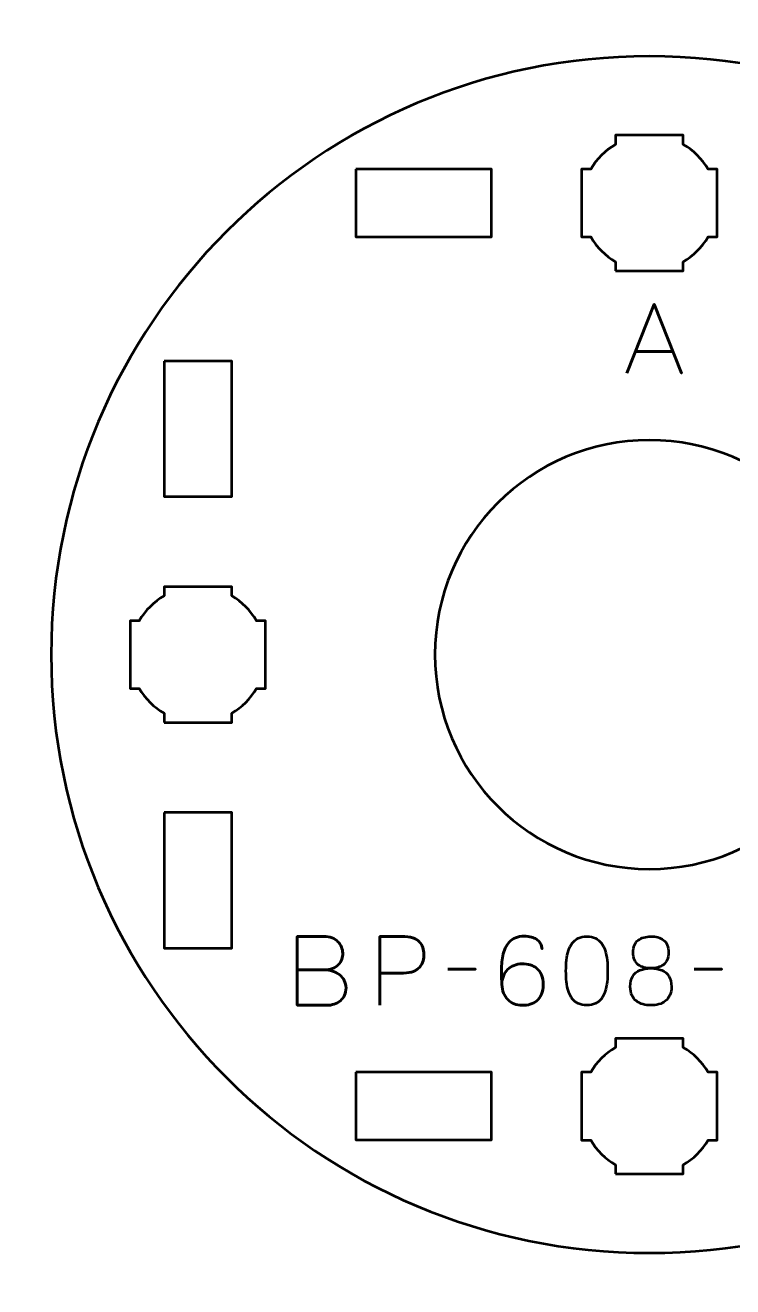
# Model space of a CAD drawing. Header units: centimetres. Extents: x -21 to 0, y -29.7 to 0.
# Drawn here: x -5.86 to -2.73, y -22.85 to -17.26 of the extents above; entities that cross this region are included whole.
import ezdxf

# ---------------------------------------------------------------- set-up
doc = ezdxf.new("R2010")
doc.units = ezdxf.units.CM
doc.header["$MEASUREMENT"] = 0
doc.layers.add('Layer 1', color=7, linetype='Continuous')

msp = doc.modelspace()

# ---------------------------------------------------------------- linework, layer by layer
at = {"layer": 'Layer 1', "color": 22, "lineweight": 53}
msp.add_open_spline([(-21.00003, -29.19995), (-21.00003, -29.19995), (-21.00003, -0.49992), (-21.00003, -0.49992), (-21.00003, -0.49992), (-21.00003, -0.22295), (-20.77694, 0.00004), (-20.49994, 0.00004), (-20.49994, 0.00004), (-20.49994, 0.00004), (-0.50008, 0.00004), (-0.50008, 0.00004), (-0.50008, 0.00004), (-0.22294, 0.00004), (0.00002, -0.22295), (0.00002, -0.49992), (0.00002, -0.49992), (0.00002, -0.49992), (0.00002, -29.19995), (0.00002, -29.19995), (0.00002, -29.19995), (0.00002, -29.47695), (-0.22294, -29.70004), (-0.50008, -29.70004), (-0.50008, -29.70004), (-0.50008, -29.70004), (-20.49994, -29.70004), (-20.49994, -29.70004), (-20.49994, -29.70004), (-20.77694, -29.70004), (-21.00003, -29.47695), (-21.00003, -29.19995)], degree=3, knots=[0, 0, 0, 0, 0.125, 0.125, 0.125, 0.125, 0.25, 0.25, 0.25, 0.25, 0.375, 0.375, 0.375, 0.375, 0.5, 0.5, 0.5, 0.5, 0.625, 0.625, 0.625, 0.625, 0.75, 0.75, 0.75, 0.75, 0.875, 0.875, 0.875, 0.875, 1, 1, 1, 1], dxfattribs=at)
at = {"layer": 'Layer 1', "color": 114, "lineweight": 53}
msp.add_open_spline([(-3.09994, -17.39996), (-1.63661, -17.39996), (-0.44994, -18.58663), (-0.44994, -20.04996), (-0.44994, -20.04996), (-0.44994, -21.51329), (-1.63661, -22.69996), (-3.09994, -22.69996), (-3.09994, -22.69996), (-4.56327, -22.69996), (-5.74994, -21.51329), (-5.74994, -20.04996), (-5.74994, -20.04996), (-5.74994, -18.58663), (-4.56327, -17.39996), (-3.09994, -17.39996)], degree=3, knots=[0, 0, 0, 0, 0.25, 0.25, 0.25, 0.25, 0.5, 0.5, 0.5, 0.5, 0.75, 0.75, 0.75, 0.75, 1, 1, 1, 1], dxfattribs=at)
at = {"layer": 'Layer 1', "lineweight": 53}
for points, knots in [([(-3.24993, -18.35002), (-3.24993, -18.35002), (-3.24993, -18.30984), (-3.24993, -18.30984), (-3.24993, -18.30984), (-3.29547, -18.28351), (-3.33343, -18.24556), (-3.35978, -18.20003), (-3.35978, -18.20003), (-3.35978, -18.20003), (-3.39993, -18.20003), (-3.39993, -18.20003), (-3.39993, -18.20003), (-3.39993, -18.20003), (-3.39993, -18.05151), (-3.39993, -18.05151), (-3.39993, -18.05151), (-3.39993, -18.05151), (-3.39995, -18.04996), (-3.39995, -18.04996), (-3.39995, -18.04996), (-3.39995, -18.04996), (-3.39993, -18.04841), (-3.39993, -18.04841), (-3.39993, -18.04841), (-3.39993, -18.04841), (-3.39993, -17.90002), (-3.39993, -17.90002), (-3.39993, -17.90002), (-3.39993, -17.90002), (-3.35983, -17.90002), (-3.35983, -17.90002), (-3.35983, -17.90002), (-3.33348, -17.85445), (-3.29549, -17.81645), (-3.24993, -17.79009), (-3.24993, -17.79009), (-3.24993, -17.79009), (-3.24993, -17.75001), (-3.24993, -17.75001), (-3.24993, -17.75001), (-3.24993, -17.75001), (-3.10459, -17.75001), (-3.10459, -17.75001), (-3.10459, -17.75001), (-3.10459, -17.75001), (-3.09995, -17.74995), (-3.09995, -17.74995), (-3.09995, -17.74995), (-3.09995, -17.74995), (-3.0953, -17.75001), (-3.0953, -17.75001), (-3.0953, -17.75001), (-3.0953, -17.75001), (-2.94992, -17.75001), (-2.94992, -17.75001), (-2.94992, -17.75001), (-2.94992, -17.75001), (-2.94992, -17.79009), (-2.94992, -17.79009), (-2.94992, -17.79009), (-2.90435, -17.81645), (-2.86638, -17.85445), (-2.84004, -17.90002), (-2.84004, -17.90002), (-2.84004, -17.90002), (-2.79992, -17.90002), (-2.79992, -17.90002), (-2.79992, -17.90002), (-2.79992, -17.90002), (-2.79992, -18.20003), (-2.79992, -18.20003), (-2.79992, -18.20003), (-2.79992, -18.20003), (-2.84009, -18.20003), (-2.84009, -18.20003), (-2.84009, -18.20003), (-2.86643, -18.24556), (-2.90439, -18.28351), (-2.94992, -18.30984), (-2.94992, -18.30984), (-2.94992, -18.30984), (-2.94992, -18.35002), (-2.94992, -18.35002), (-2.94992, -18.35002), (-2.94992, -18.35002), (-3.24993, -18.35002), (-3.24993, -18.35002)], [0, 0, 0, 0, 0.0454545, 0.0454545, 0.0454545, 0.0454545, 0.0909091, 0.0909091, 0.0909091, 0.0909091, 0.1363636, 0.1363636, 0.1363636, 0.1363636, 0.1818182, 0.1818182, 0.1818182, 0.1818182, 0.2272727, 0.2272727, 0.2272727, 0.2272727, 0.2727273, 0.2727273, 0.2727273, 0.2727273, 0.3181818, 0.3181818, 0.3181818, 0.3181818, 0.3636364, 0.3636364, 0.3636364, 0.3636364, 0.4090909, 0.4090909, 0.4090909, 0.4090909, 0.4545455, 0.4545455, 0.4545455, 0.4545455, 0.5, 0.5, 0.5, 0.5, 0.5454545, 0.5454545, 0.5454545, 0.5454545, 0.5909091, 0.5909091, 0.5909091, 0.5909091, 0.6363636, 0.6363636, 0.6363636, 0.6363636, 0.6818182, 0.6818182, 0.6818182, 0.6818182, 0.7272727, 0.7272727, 0.7272727, 0.7272727, 0.7727273, 0.7727273, 0.7727273, 0.7727273, 0.8181818, 0.8181818, 0.8181818, 0.8181818, 0.8636364, 0.8636364, 0.8636364, 0.8636364, 0.9090909, 0.9090909, 0.9090909, 0.9090909, 0.9545455, 0.9545455, 0.9545455, 0.9545455, 1, 1, 1, 1]), ([(-4.39993, -17.90002), (-4.39993, -17.90002), (-3.79992, -17.90002), (-3.79992, -17.90002), (-3.79992, -17.90002), (-3.79992, -17.90002), (-3.79992, -18.20003), (-3.79992, -18.20003), (-3.79992, -18.20003), (-3.79992, -18.20003), (-4.39993, -18.20003), (-4.39993, -18.20003), (-4.39993, -18.20003), (-4.39993, -18.20003), (-4.39993, -17.90002), (-4.39993, -17.90002)], [0, 0, 0, 0, 0.25, 0.25, 0.25, 0.25, 0.5, 0.5, 0.5, 0.5, 0.75, 0.75, 0.75, 0.75, 1, 1, 1, 1]), ([(-5.24988, -18.74997), (-5.24988, -18.74997), (-4.94987, -18.74997), (-4.94987, -18.74997), (-4.94987, -18.74997), (-4.94987, -18.74997), (-4.94987, -19.34998), (-4.94987, -19.34998), (-4.94987, -19.34998), (-4.94987, -19.34998), (-5.24988, -19.34998), (-5.24988, -19.34998), (-5.24988, -19.34998), (-5.24988, -19.34998), (-5.24988, -18.74997), (-5.24988, -18.74997)], [0, 0, 0, 0, 0.25, 0.25, 0.25, 0.25, 0.5, 0.5, 0.5, 0.5, 0.75, 0.75, 0.75, 0.75, 1, 1, 1, 1]), ([(-5.24993, -20.35002), (-5.24993, -20.35002), (-5.24993, -20.30984), (-5.24993, -20.30984), (-5.24993, -20.30984), (-5.29547, -20.28351), (-5.33343, -20.24556), (-5.35978, -20.20003), (-5.35978, -20.20003), (-5.35978, -20.20003), (-5.39993, -20.20003), (-5.39993, -20.20003), (-5.39993, -20.20003), (-5.39993, -20.20003), (-5.39993, -20.05151), (-5.39993, -20.05151), (-5.39993, -20.05151), (-5.39993, -20.05151), (-5.39995, -20.04996), (-5.39995, -20.04996), (-5.39995, -20.04996), (-5.39995, -20.04996), (-5.39993, -20.04841), (-5.39993, -20.04841), (-5.39993, -20.04841), (-5.39993, -20.04841), (-5.39993, -19.90002), (-5.39993, -19.90002), (-5.39993, -19.90002), (-5.39993, -19.90002), (-5.35983, -19.90002), (-5.35983, -19.90002), (-5.35983, -19.90002), (-5.33348, -19.85445), (-5.29549, -19.81645), (-5.24993, -19.79009), (-5.24993, -19.79009), (-5.24993, -19.79009), (-5.24993, -19.75001), (-5.24993, -19.75001), (-5.24993, -19.75001), (-5.24993, -19.75001), (-5.10459, -19.75001), (-5.10459, -19.75001), (-5.10459, -19.75001), (-5.10459, -19.75001), (-5.09995, -19.74995), (-5.09995, -19.74995), (-5.09995, -19.74995), (-5.09995, -19.74995), (-5.0953, -19.75001), (-5.0953, -19.75001), (-5.0953, -19.75001), (-5.0953, -19.75001), (-4.94992, -19.75001), (-4.94992, -19.75001), (-4.94992, -19.75001), (-4.94992, -19.75001), (-4.94992, -19.79009), (-4.94992, -19.79009), (-4.94992, -19.79009), (-4.90435, -19.81645), (-4.86638, -19.85445), (-4.84004, -19.90002), (-4.84004, -19.90002), (-4.84004, -19.90002), (-4.79992, -19.90002), (-4.79992, -19.90002), (-4.79992, -19.90002), (-4.79992, -19.90002), (-4.79992, -20.20003), (-4.79992, -20.20003), (-4.79992, -20.20003), (-4.79992, -20.20003), (-4.84009, -20.20003), (-4.84009, -20.20003), (-4.84009, -20.20003), (-4.86643, -20.24556), (-4.90439, -20.28351), (-4.94992, -20.30984), (-4.94992, -20.30984), (-4.94992, -20.30984), (-4.94992, -20.35002), (-4.94992, -20.35002), (-4.94992, -20.35002), (-4.94992, -20.35002), (-5.24993, -20.35002), (-5.24993, -20.35002)], [0, 0, 0, 0, 0.0454545, 0.0454545, 0.0454545, 0.0454545, 0.0909091, 0.0909091, 0.0909091, 0.0909091, 0.1363636, 0.1363636, 0.1363636, 0.1363636, 0.1818182, 0.1818182, 0.1818182, 0.1818182, 0.2272727, 0.2272727, 0.2272727, 0.2272727, 0.2727273, 0.2727273, 0.2727273, 0.2727273, 0.3181818, 0.3181818, 0.3181818, 0.3181818, 0.3636364, 0.3636364, 0.3636364, 0.3636364, 0.4090909, 0.4090909, 0.4090909, 0.4090909, 0.4545455, 0.4545455, 0.4545455, 0.4545455, 0.5, 0.5, 0.5, 0.5, 0.5454545, 0.5454545, 0.5454545, 0.5454545, 0.5909091, 0.5909091, 0.5909091, 0.5909091, 0.6363636, 0.6363636, 0.6363636, 0.6363636, 0.6818182, 0.6818182, 0.6818182, 0.6818182, 0.7272727, 0.7272727, 0.7272727, 0.7272727, 0.7727273, 0.7727273, 0.7727273, 0.7727273, 0.8181818, 0.8181818, 0.8181818, 0.8181818, 0.8636364, 0.8636364, 0.8636364, 0.8636364, 0.9090909, 0.9090909, 0.9090909, 0.9090909, 0.9545455, 0.9545455, 0.9545455, 0.9545455, 1, 1, 1, 1]), ([(-5.24988, -20.74994), (-5.24988, -20.74994), (-4.94987, -20.74994), (-4.94987, -20.74994), (-4.94987, -20.74994), (-4.94987, -20.74994), (-4.94987, -21.34994), (-4.94987, -21.34994), (-4.94987, -21.34994), (-4.94987, -21.34994), (-5.24988, -21.34994), (-5.24988, -21.34994), (-5.24988, -21.34994), (-5.24988, -21.34994), (-5.24988, -20.74994), (-5.24988, -20.74994)], [0, 0, 0, 0, 0.25, 0.25, 0.25, 0.25, 0.5, 0.5, 0.5, 0.5, 0.75, 0.75, 0.75, 0.75, 1, 1, 1, 1]), ([(-3.24993, -22.35002), (-3.24993, -22.35002), (-3.24993, -22.30984), (-3.24993, -22.30984), (-3.24993, -22.30984), (-3.29547, -22.28351), (-3.33343, -22.24556), (-3.35978, -22.20003), (-3.35978, -22.20003), (-3.35978, -22.20003), (-3.39993, -22.20003), (-3.39993, -22.20003), (-3.39993, -22.20003), (-3.39993, -22.20003), (-3.39993, -22.05151), (-3.39993, -22.05151), (-3.39993, -22.05151), (-3.39993, -22.05151), (-3.39995, -22.04996), (-3.39995, -22.04996), (-3.39995, -22.04996), (-3.39995, -22.04996), (-3.39993, -22.04841), (-3.39993, -22.04841), (-3.39993, -22.04841), (-3.39993, -22.04841), (-3.39993, -21.90002), (-3.39993, -21.90002), (-3.39993, -21.90002), (-3.39993, -21.90002), (-3.35983, -21.90002), (-3.35983, -21.90002), (-3.35983, -21.90002), (-3.33348, -21.85445), (-3.29549, -21.81645), (-3.24993, -21.79009), (-3.24993, -21.79009), (-3.24993, -21.79009), (-3.24993, -21.75001), (-3.24993, -21.75001), (-3.24993, -21.75001), (-3.24993, -21.75001), (-3.10459, -21.75001), (-3.10459, -21.75001), (-3.10459, -21.75001), (-3.10459, -21.75001), (-3.09995, -21.74995), (-3.09995, -21.74995), (-3.09995, -21.74995), (-3.09995, -21.74995), (-3.0953, -21.75001), (-3.0953, -21.75001), (-3.0953, -21.75001), (-3.0953, -21.75001), (-2.94992, -21.75001), (-2.94992, -21.75001), (-2.94992, -21.75001), (-2.94992, -21.75001), (-2.94992, -21.79009), (-2.94992, -21.79009), (-2.94992, -21.79009), (-2.90435, -21.81645), (-2.86638, -21.85445), (-2.84004, -21.90002), (-2.84004, -21.90002), (-2.84004, -21.90002), (-2.79992, -21.90002), (-2.79992, -21.90002), (-2.79992, -21.90002), (-2.79992, -21.90002), (-2.79992, -22.20003), (-2.79992, -22.20003), (-2.79992, -22.20003), (-2.79992, -22.20003), (-2.84009, -22.20003), (-2.84009, -22.20003), (-2.84009, -22.20003), (-2.86643, -22.24556), (-2.90439, -22.28351), (-2.94992, -22.30984), (-2.94992, -22.30984), (-2.94992, -22.30984), (-2.94992, -22.35002), (-2.94992, -22.35002), (-2.94992, -22.35002), (-2.94992, -22.35002), (-3.24993, -22.35002), (-3.24993, -22.35002)], [0, 0, 0, 0, 0.0454545, 0.0454545, 0.0454545, 0.0454545, 0.0909091, 0.0909091, 0.0909091, 0.0909091, 0.1363636, 0.1363636, 0.1363636, 0.1363636, 0.1818182, 0.1818182, 0.1818182, 0.1818182, 0.2272727, 0.2272727, 0.2272727, 0.2272727, 0.2727273, 0.2727273, 0.2727273, 0.2727273, 0.3181818, 0.3181818, 0.3181818, 0.3181818, 0.3636364, 0.3636364, 0.3636364, 0.3636364, 0.4090909, 0.4090909, 0.4090909, 0.4090909, 0.4545455, 0.4545455, 0.4545455, 0.4545455, 0.5, 0.5, 0.5, 0.5, 0.5454545, 0.5454545, 0.5454545, 0.5454545, 0.5909091, 0.5909091, 0.5909091, 0.5909091, 0.6363636, 0.6363636, 0.6363636, 0.6363636, 0.6818182, 0.6818182, 0.6818182, 0.6818182, 0.7272727, 0.7272727, 0.7272727, 0.7272727, 0.7727273, 0.7727273, 0.7727273, 0.7727273, 0.8181818, 0.8181818, 0.8181818, 0.8181818, 0.8636364, 0.8636364, 0.8636364, 0.8636364, 0.9090909, 0.9090909, 0.9090909, 0.9090909, 0.9545455, 0.9545455, 0.9545455, 0.9545455, 1, 1, 1, 1]), ([(-4.39993, -21.89989), (-4.39993, -21.89989), (-3.79992, -21.89989), (-3.79992, -21.89989), (-3.79992, -21.89989), (-3.79992, -21.89989), (-3.79992, -22.19989), (-3.79992, -22.19989), (-3.79992, -22.19989), (-3.79992, -22.19989), (-4.39993, -22.19989), (-4.39993, -22.19989), (-4.39993, -22.19989), (-4.39993, -22.19989), (-4.39993, -21.89989), (-4.39993, -21.89989)], [0, 0, 0, 0, 0.25, 0.25, 0.25, 0.25, 0.5, 0.5, 0.5, 0.5, 0.75, 0.75, 0.75, 0.75, 1, 1, 1, 1])]:
    msp.add_open_spline(points, degree=3, knots=knots, dxfattribs=at)
at = {"layer": 'Layer 1', "color": 30, "lineweight": 53}
for points, knots in [([(-3.2001, -18.80338), (-3.2001, -18.80338), (-3.07903, -18.49816), (-3.07903, -18.49816), (-3.07903, -18.49816), (-3.07903, -18.49816), (-2.95753, -18.80338), (-2.95753, -18.80338), (-2.95753, -18.80338), (-2.95753, -18.80338), (-3.07903, -18.49816), (-3.07903, -18.49816), (-3.07903, -18.49816), (-3.07903, -18.49816), (-3.2001, -18.80338), (-3.2001, -18.80338)], [0, 0, 0, 0, 0.25, 0.25, 0.25, 0.25, 0.5, 0.5, 0.5, 0.5, 0.75, 0.75, 0.75, 0.75, 1, 1, 1, 1]), ([(-3.162, -18.70728), (-3.162, -18.70728), (-2.99606, -18.70728), (-2.99606, -18.70728), (-2.99606, -18.70728), (-2.99606, -18.70728), (-3.162, -18.70728), (-3.162, -18.70728)], [0, 0, 0, 0, 0.5, 0.5, 0.5, 0.5, 1, 1, 1, 1]), ([(-4.66016, -21.44632), (-4.66016, -21.44632), (-4.5429, -21.44632), (-4.5429, -21.44632), (-4.5429, -21.44632), (-4.52766, -21.44625), (-4.51468, -21.44414), (-4.50374, -21.43997), (-4.50374, -21.43997), (-4.49287, -21.43588), (-4.48406, -21.43031), (-4.47721, -21.42332), (-4.47721, -21.42332), (-4.47037, -21.41634), (-4.46543, -21.40844), (-4.46232, -21.39969), (-4.46232, -21.39969), (-4.45929, -21.39101), (-4.45788, -21.38198), (-4.45823, -21.37267), (-4.45823, -21.37267), (-4.45866, -21.36335), (-4.46063, -21.35432), (-4.46416, -21.3455), (-4.46416, -21.3455), (-4.46762, -21.33668), (-4.47284, -21.32871), (-4.47968, -21.32158), (-4.47968, -21.32158), (-4.48652, -21.31446), (-4.49506, -21.30881), (-4.50543, -21.30465), (-4.50543, -21.30465), (-4.51581, -21.30042), (-4.52801, -21.29823), (-4.54205, -21.29816), (-4.54205, -21.29816), (-4.54205, -21.29816), (-4.66016, -21.29816), (-4.66016, -21.29816), (-4.66016, -21.29816), (-4.66016, -21.29816), (-4.66016, -21.60338), (-4.66016, -21.60338), (-4.66016, -21.60338), (-4.66016, -21.60338), (-4.5302, -21.60338), (-4.5302, -21.60338), (-4.5302, -21.60338), (-4.51806, -21.60338), (-4.50677, -21.60162), (-4.49633, -21.59816), (-4.49633, -21.59816), (-4.48589, -21.59463), (-4.47679, -21.58962), (-4.46889, -21.58292), (-4.46889, -21.58292), (-4.46105, -21.57629), (-4.45492, -21.56824), (-4.45054, -21.55872), (-4.45054, -21.55872), (-4.44617, -21.54919), (-4.44391, -21.5384), (-4.44384, -21.52633), (-4.44384, -21.52633), (-4.44412, -21.5142), (-4.44666, -21.50326), (-4.45153, -21.49346), (-4.45153, -21.49346), (-4.4564, -21.48365), (-4.46317, -21.47525), (-4.47192, -21.4682), (-4.47192, -21.4682), (-4.48067, -21.46121), (-4.49111, -21.45578), (-4.50311, -21.45204), (-4.50311, -21.45204), (-4.5151, -21.4483), (-4.52836, -21.4464), (-4.5429, -21.44632), (-4.5429, -21.44632), (-4.52836, -21.4464), (-4.5151, -21.4483), (-4.50311, -21.45204), (-4.50311, -21.45204), (-4.49111, -21.45578), (-4.48067, -21.46121), (-4.47192, -21.4682), (-4.47192, -21.4682), (-4.46317, -21.47525), (-4.4564, -21.48365), (-4.45153, -21.49346), (-4.45153, -21.49346), (-4.44666, -21.50326), (-4.44412, -21.5142), (-4.44384, -21.52633), (-4.44384, -21.52633), (-4.44391, -21.5384), (-4.44617, -21.54919), (-4.45054, -21.55872), (-4.45054, -21.55872), (-4.45492, -21.56824), (-4.46105, -21.57629), (-4.46889, -21.58292), (-4.46889, -21.58292), (-4.47679, -21.58962), (-4.48589, -21.59463), (-4.49633, -21.59816), (-4.49633, -21.59816), (-4.50677, -21.60162), (-4.51806, -21.60338), (-4.5302, -21.60338), (-4.5302, -21.60338), (-4.5302, -21.60338), (-4.66016, -21.60338), (-4.66016, -21.60338), (-4.66016, -21.60338), (-4.66016, -21.60338), (-4.66016, -21.29816), (-4.66016, -21.29816), (-4.66016, -21.29816), (-4.66016, -21.29816), (-4.54205, -21.29816), (-4.54205, -21.29816), (-4.54205, -21.29816), (-4.52801, -21.29823), (-4.51581, -21.30042), (-4.50543, -21.30465), (-4.50543, -21.30465), (-4.49506, -21.30881), (-4.48652, -21.31446), (-4.47968, -21.32158), (-4.47968, -21.32158), (-4.47284, -21.32871), (-4.46762, -21.33668), (-4.46416, -21.3455), (-4.46416, -21.3455), (-4.46063, -21.35432), (-4.45866, -21.36335), (-4.45823, -21.37267), (-4.45823, -21.37267), (-4.45788, -21.38198), (-4.45929, -21.39101), (-4.46232, -21.39969), (-4.46232, -21.39969), (-4.46543, -21.40844), (-4.47037, -21.41634), (-4.47721, -21.42332), (-4.47721, -21.42332), (-4.48406, -21.43031), (-4.49287, -21.43588), (-4.50374, -21.43997), (-4.50374, -21.43997), (-4.51468, -21.44414), (-4.52766, -21.44625), (-4.5429, -21.44632), (-4.5429, -21.44632), (-4.5429, -21.44632), (-4.66016, -21.44632), (-4.66016, -21.44632)], [0, 0, 0, 0, 0.025, 0.025, 0.025, 0.025, 0.05, 0.05, 0.05, 0.05, 0.075, 0.075, 0.075, 0.075, 0.1, 0.1, 0.1, 0.1, 0.125, 0.125, 0.125, 0.125, 0.15, 0.15, 0.15, 0.15, 0.175, 0.175, 0.175, 0.175, 0.2, 0.2, 0.2, 0.2, 0.225, 0.225, 0.225, 0.225, 0.25, 0.25, 0.25, 0.25, 0.275, 0.275, 0.275, 0.275, 0.3, 0.3, 0.3, 0.3, 0.325, 0.325, 0.325, 0.325, 0.35, 0.35, 0.35, 0.35, 0.375, 0.375, 0.375, 0.375, 0.4, 0.4, 0.4, 0.4, 0.425, 0.425, 0.425, 0.425, 0.45, 0.45, 0.45, 0.45, 0.475, 0.475, 0.475, 0.475, 0.5, 0.5, 0.5, 0.5, 0.525, 0.525, 0.525, 0.525, 0.55, 0.55, 0.55, 0.55, 0.575, 0.575, 0.575, 0.575, 0.6, 0.6, 0.6, 0.6, 0.625, 0.625, 0.625, 0.625, 0.65, 0.65, 0.65, 0.65, 0.675, 0.675, 0.675, 0.675, 0.7, 0.7, 0.7, 0.7, 0.725, 0.725, 0.725, 0.725, 0.75, 0.75, 0.75, 0.75, 0.775, 0.775, 0.775, 0.775, 0.8, 0.8, 0.8, 0.8, 0.825, 0.825, 0.825, 0.825, 0.85, 0.85, 0.85, 0.85, 0.875, 0.875, 0.875, 0.875, 0.9, 0.9, 0.9, 0.9, 0.925, 0.925, 0.925, 0.925, 0.95, 0.95, 0.95, 0.95, 0.975, 0.975, 0.975, 0.975, 1, 1, 1, 1]), ([(-4.29398, -21.60338), (-4.29398, -21.60338), (-4.29398, -21.29816), (-4.29398, -21.29816), (-4.29398, -21.29816), (-4.29398, -21.29816), (-4.19661, -21.29816), (-4.19661, -21.29816), (-4.19661, -21.29816), (-4.17714, -21.29823), (-4.16113, -21.30042), (-4.1485, -21.30465), (-4.1485, -21.30465), (-4.13594, -21.30881), (-4.12606, -21.3146), (-4.11893, -21.32194), (-4.11893, -21.32194), (-4.11181, -21.3292), (-4.10673, -21.33753), (-4.10362, -21.34691), (-4.10362, -21.34691), (-4.10059, -21.3563), (-4.09883, -21.3661), (-4.0984, -21.37648), (-4.0984, -21.37648), (-4.09791, -21.38685), (-4.09911, -21.39701), (-4.10193, -21.40688), (-4.10193, -21.40688), (-4.10482, -21.41676), (-4.10969, -21.42572), (-4.11668, -21.43377), (-4.11668, -21.43377), (-4.12359, -21.44181), (-4.13297, -21.44823), (-4.14476, -21.45296), (-4.14476, -21.45296), (-4.15654, -21.45775), (-4.17114, -21.46015), (-4.18857, -21.46029), (-4.18857, -21.46029), (-4.18857, -21.46029), (-4.29398, -21.46029), (-4.29398, -21.46029), (-4.29398, -21.46029), (-4.29398, -21.46029), (-4.18857, -21.46029), (-4.18857, -21.46029), (-4.18857, -21.46029), (-4.1715, -21.46015), (-4.15703, -21.45775), (-4.14532, -21.45296), (-4.14532, -21.45296), (-4.13354, -21.44823), (-4.12415, -21.44181), (-4.1171, -21.43377), (-4.1171, -21.43377), (-4.11011, -21.42572), (-4.1051, -21.41676), (-4.10214, -21.40688), (-4.10214, -21.40688), (-4.09918, -21.39701), (-4.09791, -21.38685), (-4.0984, -21.37648), (-4.0984, -21.37648), (-4.09883, -21.3661), (-4.10059, -21.3563), (-4.10376, -21.34691), (-4.10376, -21.34691), (-4.10687, -21.33753), (-4.11209, -21.3292), (-4.11922, -21.32194), (-4.11922, -21.32194), (-4.12641, -21.3146), (-4.13629, -21.30881), (-4.14885, -21.30465), (-4.14885, -21.30465), (-4.16148, -21.30042), (-4.17735, -21.29823), (-4.19661, -21.29816), (-4.19661, -21.29816), (-4.19661, -21.29816), (-4.29398, -21.29816), (-4.29398, -21.29816), (-4.29398, -21.29816), (-4.29398, -21.29816), (-4.29398, -21.60338), (-4.29398, -21.60338)], [0, 0, 0, 0, 0.0454545, 0.0454545, 0.0454545, 0.0454545, 0.0909091, 0.0909091, 0.0909091, 0.0909091, 0.1363636, 0.1363636, 0.1363636, 0.1363636, 0.1818182, 0.1818182, 0.1818182, 0.1818182, 0.2272727, 0.2272727, 0.2272727, 0.2272727, 0.2727273, 0.2727273, 0.2727273, 0.2727273, 0.3181818, 0.3181818, 0.3181818, 0.3181818, 0.3636364, 0.3636364, 0.3636364, 0.3636364, 0.4090909, 0.4090909, 0.4090909, 0.4090909, 0.4545455, 0.4545455, 0.4545455, 0.4545455, 0.5, 0.5, 0.5, 0.5, 0.5454545, 0.5454545, 0.5454545, 0.5454545, 0.5909091, 0.5909091, 0.5909091, 0.5909091, 0.6363636, 0.6363636, 0.6363636, 0.6363636, 0.6818182, 0.6818182, 0.6818182, 0.6818182, 0.7272727, 0.7272727, 0.7272727, 0.7272727, 0.7727273, 0.7727273, 0.7727273, 0.7727273, 0.8181818, 0.8181818, 0.8181818, 0.8181818, 0.8636364, 0.8636364, 0.8636364, 0.8636364, 0.9090909, 0.9090909, 0.9090909, 0.9090909, 0.9545455, 0.9545455, 0.9545455, 0.9545455, 1, 1, 1, 1]), ([(-3.75339, -21.51152), (-3.75332, -21.49769), (-3.75107, -21.4852), (-3.74655, -21.47391), (-3.74655, -21.47391), (-3.74211, -21.46269), (-3.73583, -21.45303), (-3.72771, -21.44491), (-3.72771, -21.44491), (-3.71967, -21.43687), (-3.71014, -21.43066), (-3.69928, -21.42629), (-3.69928, -21.42629), (-3.68841, -21.42191), (-3.67649, -21.41973), (-3.66365, -21.41965), (-3.66365, -21.41965), (-3.65074, -21.41958), (-3.63867, -21.42121), (-3.62745, -21.42445), (-3.62745, -21.42445), (-3.61623, -21.42763), (-3.60643, -21.43285), (-3.59789, -21.44005), (-3.59789, -21.44005), (-3.58935, -21.44717), (-3.58265, -21.45663), (-3.57785, -21.46841), (-3.57785, -21.46841), (-3.57306, -21.48019), (-3.57059, -21.49451), (-3.57052, -21.51152), (-3.57052, -21.51152), (-3.57059, -21.52852), (-3.57306, -21.54284), (-3.57785, -21.55463), (-3.57785, -21.55463), (-3.58265, -21.56641), (-3.58935, -21.57586), (-3.59789, -21.58299), (-3.59789, -21.58299), (-3.60643, -21.59019), (-3.61623, -21.59541), (-3.62745, -21.59858), (-3.62745, -21.59858), (-3.63867, -21.60183), (-3.65074, -21.60345), (-3.66365, -21.60338), (-3.66365, -21.60338), (-3.67649, -21.60331), (-3.68827, -21.60112), (-3.69907, -21.59675), (-3.69907, -21.59675), (-3.70979, -21.59237), (-3.7191, -21.58616), (-3.72708, -21.57805), (-3.72708, -21.57805), (-3.73505, -21.57001), (-3.74133, -21.56034), (-3.74584, -21.54905), (-3.74584, -21.54905), (-3.75043, -21.53783), (-3.7529, -21.52535), (-3.75339, -21.51152), (-3.75339, -21.51152), (-3.75368, -21.50453), (-3.75403, -21.49621), (-3.75452, -21.48654), (-3.75452, -21.48654), (-3.75502, -21.4768), (-3.7553, -21.46622), (-3.75537, -21.45486), (-3.75537, -21.45486), (-3.75544, -21.44343), (-3.75509, -21.43165), (-3.75417, -21.41958), (-3.75417, -21.41958), (-3.75332, -21.40745), (-3.75163, -21.39552), (-3.74916, -21.38374), (-3.74916, -21.38374), (-3.74669, -21.37203), (-3.74316, -21.36095), (-3.73851, -21.35058), (-3.73851, -21.35058), (-3.73385, -21.34021), (-3.72785, -21.33104), (-3.72044, -21.32306), (-3.72044, -21.32306), (-3.71297, -21.31509), (-3.70386, -21.30881), (-3.69307, -21.30423), (-3.69307, -21.30423), (-3.68227, -21.29971), (-3.6695, -21.29738), (-3.65476, -21.29731), (-3.65476, -21.29731), (-3.64192, -21.29738), (-3.63105, -21.29865), (-3.62202, -21.30112), (-3.62202, -21.30112), (-3.61299, -21.30359), (-3.60558, -21.30691), (-3.59965, -21.311), (-3.59965, -21.311), (-3.5938, -21.31516), (-3.58914, -21.31968), (-3.58576, -21.32469), (-3.58576, -21.32469), (-3.58237, -21.32963), (-3.57983, -21.33464), (-3.57828, -21.33965), (-3.57828, -21.33965), (-3.57665, -21.34465), (-3.5756, -21.34931), (-3.57517, -21.35362), (-3.57517, -21.35362), (-3.5756, -21.34931), (-3.57665, -21.34465), (-3.57828, -21.33965), (-3.57828, -21.33965), (-3.57983, -21.33464), (-3.58237, -21.32963), (-3.58576, -21.32469), (-3.58576, -21.32469), (-3.58914, -21.31968), (-3.5938, -21.31516), (-3.59965, -21.311), (-3.59965, -21.311), (-3.60558, -21.30691), (-3.61299, -21.30359), (-3.62202, -21.30112), (-3.62202, -21.30112), (-3.63105, -21.29865), (-3.64192, -21.29738), (-3.65476, -21.29731), (-3.65476, -21.29731), (-3.6695, -21.29738), (-3.68227, -21.29971), (-3.69307, -21.30423), (-3.69307, -21.30423), (-3.70386, -21.30881), (-3.71297, -21.31509), (-3.72044, -21.32306), (-3.72044, -21.32306), (-3.72785, -21.33104), (-3.73385, -21.34021), (-3.73851, -21.35058), (-3.73851, -21.35058), (-3.74316, -21.36095), (-3.74669, -21.37203), (-3.74916, -21.38374), (-3.74916, -21.38374), (-3.75163, -21.39552), (-3.75332, -21.40745), (-3.75417, -21.41958), (-3.75417, -21.41958), (-3.75509, -21.43165), (-3.75544, -21.44343), (-3.75537, -21.45486), (-3.75537, -21.45486), (-3.7553, -21.46622), (-3.75502, -21.4768), (-3.75452, -21.48654), (-3.75452, -21.48654), (-3.75403, -21.49621), (-3.75368, -21.50453), (-3.75339, -21.51152), (-3.75339, -21.51152), (-3.7529, -21.52535), (-3.75043, -21.53783), (-3.74584, -21.54905), (-3.74584, -21.54905), (-3.74133, -21.56034), (-3.73505, -21.57001), (-3.72708, -21.57805), (-3.72708, -21.57805), (-3.7191, -21.58616), (-3.70979, -21.59237), (-3.69907, -21.59675), (-3.69907, -21.59675), (-3.68827, -21.60112), (-3.67649, -21.60331), (-3.66365, -21.60338), (-3.66365, -21.60338), (-3.65074, -21.60345), (-3.63867, -21.60183), (-3.62745, -21.59858), (-3.62745, -21.59858), (-3.61623, -21.59541), (-3.60643, -21.59019), (-3.59789, -21.58299), (-3.59789, -21.58299), (-3.58935, -21.57586), (-3.58265, -21.56641), (-3.57785, -21.55463), (-3.57785, -21.55463), (-3.57306, -21.54284), (-3.57059, -21.52852), (-3.57052, -21.51152), (-3.57052, -21.51152), (-3.57059, -21.49451), (-3.57306, -21.48019), (-3.57785, -21.46841), (-3.57785, -21.46841), (-3.58265, -21.45663), (-3.58935, -21.44717), (-3.59789, -21.44005), (-3.59789, -21.44005), (-3.60643, -21.43285), (-3.61623, -21.42763), (-3.62745, -21.42445), (-3.62745, -21.42445), (-3.63867, -21.42121), (-3.65074, -21.41958), (-3.66365, -21.41965), (-3.66365, -21.41965), (-3.67649, -21.41973), (-3.68841, -21.42191), (-3.69928, -21.42629), (-3.69928, -21.42629), (-3.71014, -21.43066), (-3.71967, -21.43687), (-3.72771, -21.44491), (-3.72771, -21.44491), (-3.73583, -21.45303), (-3.74211, -21.46269), (-3.74655, -21.47391), (-3.74655, -21.47391), (-3.75107, -21.4852), (-3.75332, -21.49769), (-3.75339, -21.51152)], [0, 0, 0, 0, 0.0172414, 0.0172414, 0.0172414, 0.0172414, 0.0344828, 0.0344828, 0.0344828, 0.0344828, 0.0517241, 0.0517241, 0.0517241, 0.0517241, 0.0689655, 0.0689655, 0.0689655, 0.0689655, 0.0862069, 0.0862069, 0.0862069, 0.0862069, 0.1034483, 0.1034483, 0.1034483, 0.1034483, 0.1206897, 0.1206897, 0.1206897, 0.1206897, 0.137931, 0.137931, 0.137931, 0.137931, 0.1551724, 0.1551724, 0.1551724, 0.1551724, 0.1724138, 0.1724138, 0.1724138, 0.1724138, 0.1896552, 0.1896552, 0.1896552, 0.1896552, 0.2068966, 0.2068966, 0.2068966, 0.2068966, 0.2241379, 0.2241379, 0.2241379, 0.2241379, 0.2413793, 0.2413793, 0.2413793, 0.2413793, 0.2586207, 0.2586207, 0.2586207, 0.2586207, 0.2758621, 0.2758621, 0.2758621, 0.2758621, 0.2931034, 0.2931034, 0.2931034, 0.2931034, 0.3103448, 0.3103448, 0.3103448, 0.3103448, 0.3275862, 0.3275862, 0.3275862, 0.3275862, 0.3448276, 0.3448276, 0.3448276, 0.3448276, 0.362069, 0.362069, 0.362069, 0.362069, 0.3793103, 0.3793103, 0.3793103, 0.3793103, 0.3965517, 0.3965517, 0.3965517, 0.3965517, 0.4137931, 0.4137931, 0.4137931, 0.4137931, 0.4310345, 0.4310345, 0.4310345, 0.4310345, 0.4482759, 0.4482759, 0.4482759, 0.4482759, 0.4655172, 0.4655172, 0.4655172, 0.4655172, 0.4827586, 0.4827586, 0.4827586, 0.4827586, 0.5, 0.5, 0.5, 0.5, 0.5172414, 0.5172414, 0.5172414, 0.5172414, 0.5344828, 0.5344828, 0.5344828, 0.5344828, 0.5517241, 0.5517241, 0.5517241, 0.5517241, 0.5689655, 0.5689655, 0.5689655, 0.5689655, 0.5862069, 0.5862069, 0.5862069, 0.5862069, 0.6034483, 0.6034483, 0.6034483, 0.6034483, 0.6206897, 0.6206897, 0.6206897, 0.6206897, 0.637931, 0.637931, 0.637931, 0.637931, 0.6551724, 0.6551724, 0.6551724, 0.6551724, 0.6724138, 0.6724138, 0.6724138, 0.6724138, 0.6896552, 0.6896552, 0.6896552, 0.6896552, 0.7068966, 0.7068966, 0.7068966, 0.7068966, 0.7241379, 0.7241379, 0.7241379, 0.7241379, 0.7413793, 0.7413793, 0.7413793, 0.7413793, 0.7586207, 0.7586207, 0.7586207, 0.7586207, 0.7758621, 0.7758621, 0.7758621, 0.7758621, 0.7931034, 0.7931034, 0.7931034, 0.7931034, 0.8103448, 0.8103448, 0.8103448, 0.8103448, 0.8275862, 0.8275862, 0.8275862, 0.8275862, 0.8448276, 0.8448276, 0.8448276, 0.8448276, 0.862069, 0.862069, 0.862069, 0.862069, 0.8793103, 0.8793103, 0.8793103, 0.8793103, 0.8965517, 0.8965517, 0.8965517, 0.8965517, 0.9137931, 0.9137931, 0.9137931, 0.9137931, 0.9310345, 0.9310345, 0.9310345, 0.9310345, 0.9482759, 0.9482759, 0.9482759, 0.9482759, 0.9655172, 0.9655172, 0.9655172, 0.9655172, 0.9827586, 0.9827586, 0.9827586, 0.9827586, 1, 1, 1, 1]), ([(-3.37705, -21.60338), (-3.36224, -21.60331), (-3.34947, -21.6007), (-3.33881, -21.59562), (-3.33881, -21.59562), (-3.32823, -21.59054), (-3.31941, -21.58327), (-3.31236, -21.57403), (-3.31236, -21.57403), (-3.30537, -21.56472), (-3.29987, -21.55371), (-3.29578, -21.54101), (-3.29578, -21.54101), (-3.29175, -21.52831), (-3.28886, -21.51441), (-3.28724, -21.49917), (-3.28724, -21.49917), (-3.28554, -21.48393), (-3.2847, -21.46791), (-3.28477, -21.45098), (-3.28477, -21.45098), (-3.2847, -21.43412), (-3.28554, -21.4181), (-3.28724, -21.40293), (-3.28724, -21.40293), (-3.28886, -21.38776), (-3.29175, -21.37379), (-3.29578, -21.36109), (-3.29578, -21.36109), (-3.29987, -21.34846), (-3.30537, -21.33746), (-3.31236, -21.32807), (-3.31236, -21.32807), (-3.31941, -21.31876), (-3.32823, -21.31149), (-3.33881, -21.30641), (-3.33881, -21.30641), (-3.34947, -21.30126), (-3.36224, -21.29865), (-3.37705, -21.29858), (-3.37705, -21.29858), (-3.39187, -21.29865), (-3.40464, -21.30126), (-3.4153, -21.30641), (-3.4153, -21.30641), (-3.42588, -21.31149), (-3.4347, -21.31876), (-3.44175, -21.32807), (-3.44175, -21.32807), (-3.44874, -21.33746), (-3.45424, -21.34846), (-3.45833, -21.36109), (-3.45833, -21.36109), (-3.46236, -21.37379), (-3.46525, -21.38776), (-3.46687, -21.40293), (-3.46687, -21.40293), (-3.46856, -21.4181), (-3.46941, -21.43412), (-3.46934, -21.45098), (-3.46934, -21.45098), (-3.46941, -21.46791), (-3.46856, -21.48393), (-3.46687, -21.49917), (-3.46687, -21.49917), (-3.46525, -21.51441), (-3.46236, -21.52831), (-3.45833, -21.54101), (-3.45833, -21.54101), (-3.45424, -21.55371), (-3.44874, -21.56472), (-3.44175, -21.57403), (-3.44175, -21.57403), (-3.4347, -21.58327), (-3.42588, -21.59054), (-3.4153, -21.59562), (-3.4153, -21.59562), (-3.40464, -21.6007), (-3.39187, -21.60331), (-3.37705, -21.60338)], [0, 0, 0, 0, 0.05, 0.05, 0.05, 0.05, 0.1, 0.1, 0.1, 0.1, 0.15, 0.15, 0.15, 0.15, 0.2, 0.2, 0.2, 0.2, 0.25, 0.25, 0.25, 0.25, 0.3, 0.3, 0.3, 0.3, 0.35, 0.35, 0.35, 0.35, 0.4, 0.4, 0.4, 0.4, 0.45, 0.45, 0.45, 0.45, 0.5, 0.5, 0.5, 0.5, 0.55, 0.55, 0.55, 0.55, 0.6, 0.6, 0.6, 0.6, 0.65, 0.65, 0.65, 0.65, 0.7, 0.7, 0.7, 0.7, 0.75, 0.75, 0.75, 0.75, 0.8, 0.8, 0.8, 0.8, 0.85, 0.85, 0.85, 0.85, 0.9, 0.9, 0.9, 0.9, 0.95, 0.95, 0.95, 0.95, 1, 1, 1, 1]), ([(-3.37705, -21.60338), (-3.36224, -21.60331), (-3.34947, -21.6007), (-3.33881, -21.59562), (-3.33881, -21.59562), (-3.32823, -21.59054), (-3.31941, -21.58327), (-3.31236, -21.57403), (-3.31236, -21.57403), (-3.30537, -21.56472), (-3.29987, -21.55371), (-3.29578, -21.54101), (-3.29578, -21.54101), (-3.29175, -21.52831), (-3.28886, -21.51441), (-3.28724, -21.49917), (-3.28724, -21.49917), (-3.28554, -21.48393), (-3.2847, -21.46791), (-3.28477, -21.45098), (-3.28477, -21.45098), (-3.2847, -21.43412), (-3.28554, -21.4181), (-3.28724, -21.40293), (-3.28724, -21.40293), (-3.28886, -21.38776), (-3.29175, -21.37379), (-3.29578, -21.36109), (-3.29578, -21.36109), (-3.29987, -21.34846), (-3.30537, -21.33746), (-3.31236, -21.32807), (-3.31236, -21.32807), (-3.31941, -21.31876), (-3.32823, -21.31149), (-3.33881, -21.30641), (-3.33881, -21.30641), (-3.34947, -21.30126), (-3.36224, -21.29865), (-3.37705, -21.29858), (-3.37705, -21.29858), (-3.39187, -21.29865), (-3.40464, -21.30126), (-3.4153, -21.30641), (-3.4153, -21.30641), (-3.42588, -21.31149), (-3.4347, -21.31876), (-3.44175, -21.32807), (-3.44175, -21.32807), (-3.44874, -21.33746), (-3.45424, -21.34846), (-3.45833, -21.36109), (-3.45833, -21.36109), (-3.46236, -21.37379), (-3.46525, -21.38776), (-3.46687, -21.40293), (-3.46687, -21.40293), (-3.46856, -21.4181), (-3.46941, -21.43412), (-3.46934, -21.45098), (-3.46934, -21.45098), (-3.46941, -21.46791), (-3.46856, -21.48393), (-3.46687, -21.49917), (-3.46687, -21.49917), (-3.46525, -21.51441), (-3.46236, -21.52831), (-3.45833, -21.54101), (-3.45833, -21.54101), (-3.45424, -21.55371), (-3.44874, -21.56472), (-3.44175, -21.57403), (-3.44175, -21.57403), (-3.4347, -21.58327), (-3.42588, -21.59054), (-3.4153, -21.59562), (-3.4153, -21.59562), (-3.40464, -21.6007), (-3.39187, -21.60331), (-3.37705, -21.60338)], [0, 0, 0, 0, 0.05, 0.05, 0.05, 0.05, 0.1, 0.1, 0.1, 0.1, 0.15, 0.15, 0.15, 0.15, 0.2, 0.2, 0.2, 0.2, 0.25, 0.25, 0.25, 0.25, 0.3, 0.3, 0.3, 0.3, 0.35, 0.35, 0.35, 0.35, 0.4, 0.4, 0.4, 0.4, 0.45, 0.45, 0.45, 0.45, 0.5, 0.5, 0.5, 0.5, 0.55, 0.55, 0.55, 0.55, 0.6, 0.6, 0.6, 0.6, 0.65, 0.65, 0.65, 0.65, 0.7, 0.7, 0.7, 0.7, 0.75, 0.75, 0.75, 0.75, 0.8, 0.8, 0.8, 0.8, 0.85, 0.85, 0.85, 0.85, 0.9, 0.9, 0.9, 0.9, 0.95, 0.95, 0.95, 0.95, 1, 1, 1, 1]), ([(-3.09342, -21.43955), (-3.08256, -21.43955), (-3.0724, -21.43828), (-3.06287, -21.43574), (-3.06287, -21.43574), (-3.05342, -21.43313), (-3.04509, -21.42904), (-3.03783, -21.42346), (-3.03783, -21.42346), (-3.03063, -21.41789), (-3.02499, -21.41062), (-3.02089, -21.40166), (-3.02089, -21.40166), (-3.0168, -21.39277), (-3.01476, -21.38198), (-3.01469, -21.36928), (-3.01469, -21.36928), (-3.01476, -21.35658), (-3.01673, -21.34571), (-3.02061, -21.33668), (-3.02061, -21.33668), (-3.02449, -21.32765), (-3.03, -21.32024), (-3.03705, -21.31453), (-3.03705, -21.31453), (-3.04411, -21.30888), (-3.05243, -21.30472), (-3.06203, -21.30211), (-3.06203, -21.30211), (-3.07155, -21.2995), (-3.08207, -21.29837), (-3.09342, -21.29858), (-3.09342, -21.29858), (-3.10478, -21.29872), (-3.1153, -21.30021), (-3.12482, -21.30282), (-3.12482, -21.30282), (-3.13442, -21.3055), (-3.14274, -21.30959), (-3.1498, -21.31516), (-3.1498, -21.31516), (-3.15685, -21.32074), (-3.16236, -21.328), (-3.16624, -21.33689), (-3.16624, -21.33689), (-3.17012, -21.34585), (-3.17209, -21.35658), (-3.17216, -21.36928), (-3.17216, -21.36928), (-3.17209, -21.38198), (-3.17005, -21.39277), (-3.16595, -21.40166), (-3.16595, -21.40166), (-3.16186, -21.41062), (-3.15622, -21.41789), (-3.14895, -21.42346), (-3.14895, -21.42346), (-3.14175, -21.42904), (-3.13343, -21.43313), (-3.12397, -21.43574), (-3.12397, -21.43574), (-3.11445, -21.43828), (-3.10429, -21.43955), (-3.09342, -21.43955)], [0, 0, 0, 0, 0.0625, 0.0625, 0.0625, 0.0625, 0.125, 0.125, 0.125, 0.125, 0.1875, 0.1875, 0.1875, 0.1875, 0.25, 0.25, 0.25, 0.25, 0.3125, 0.3125, 0.3125, 0.3125, 0.375, 0.375, 0.375, 0.375, 0.4375, 0.4375, 0.4375, 0.4375, 0.5, 0.5, 0.5, 0.5, 0.5625, 0.5625, 0.5625, 0.5625, 0.625, 0.625, 0.625, 0.625, 0.6875, 0.6875, 0.6875, 0.6875, 0.75, 0.75, 0.75, 0.75, 0.8125, 0.8125, 0.8125, 0.8125, 0.875, 0.875, 0.875, 0.875, 0.9375, 0.9375, 0.9375, 0.9375, 1, 1, 1, 1]), ([(-3.09342, -21.43955), (-3.08256, -21.43955), (-3.0724, -21.43828), (-3.06287, -21.43574), (-3.06287, -21.43574), (-3.05342, -21.43313), (-3.04509, -21.42904), (-3.03783, -21.42346), (-3.03783, -21.42346), (-3.03063, -21.41789), (-3.02499, -21.41062), (-3.02089, -21.40166), (-3.02089, -21.40166), (-3.0168, -21.39277), (-3.01476, -21.38198), (-3.01469, -21.36928), (-3.01469, -21.36928), (-3.01476, -21.35658), (-3.01673, -21.34571), (-3.02061, -21.33668), (-3.02061, -21.33668), (-3.02449, -21.32765), (-3.03, -21.32024), (-3.03705, -21.31453), (-3.03705, -21.31453), (-3.04411, -21.30888), (-3.05243, -21.30472), (-3.06203, -21.30211), (-3.06203, -21.30211), (-3.07155, -21.2995), (-3.08207, -21.29837), (-3.09342, -21.29858), (-3.09342, -21.29858), (-3.10478, -21.29872), (-3.1153, -21.30021), (-3.12482, -21.30282), (-3.12482, -21.30282), (-3.13442, -21.3055), (-3.14274, -21.30959), (-3.1498, -21.31516), (-3.1498, -21.31516), (-3.15685, -21.32074), (-3.16236, -21.328), (-3.16624, -21.33689), (-3.16624, -21.33689), (-3.17012, -21.34585), (-3.17209, -21.35658), (-3.17216, -21.36928), (-3.17216, -21.36928), (-3.17209, -21.38198), (-3.17005, -21.39277), (-3.16595, -21.40166), (-3.16595, -21.40166), (-3.16186, -21.41062), (-3.15622, -21.41789), (-3.14895, -21.42346), (-3.14895, -21.42346), (-3.14175, -21.42904), (-3.13343, -21.43313), (-3.12397, -21.43574), (-3.12397, -21.43574), (-3.11445, -21.43828), (-3.10429, -21.43955), (-3.09342, -21.43955)], [0, 0, 0, 0, 0.0625, 0.0625, 0.0625, 0.0625, 0.125, 0.125, 0.125, 0.125, 0.1875, 0.1875, 0.1875, 0.1875, 0.25, 0.25, 0.25, 0.25, 0.3125, 0.3125, 0.3125, 0.3125, 0.375, 0.375, 0.375, 0.375, 0.4375, 0.4375, 0.4375, 0.4375, 0.5, 0.5, 0.5, 0.5, 0.5625, 0.5625, 0.5625, 0.5625, 0.625, 0.625, 0.625, 0.625, 0.6875, 0.6875, 0.6875, 0.6875, 0.75, 0.75, 0.75, 0.75, 0.8125, 0.8125, 0.8125, 0.8125, 0.875, 0.875, 0.875, 0.875, 0.9375, 0.9375, 0.9375, 0.9375, 1, 1, 1, 1]), ([(-3.99342, -21.44378), (-3.99342, -21.44378), (-3.87023, -21.44378), (-3.87023, -21.44378), (-3.87023, -21.44378), (-3.87023, -21.44378), (-3.99342, -21.44378), (-3.99342, -21.44378)], [0, 0, 0, 0, 0.5, 0.5, 0.5, 0.5, 1, 1, 1, 1]), ([(-3.09342, -21.60338), (-3.08072, -21.60338), (-3.06887, -21.6019), (-3.05786, -21.59879), (-3.05786, -21.59879), (-3.04686, -21.59569), (-3.03719, -21.59082), (-3.0288, -21.58419), (-3.0288, -21.58419), (-3.02047, -21.57763), (-3.01391, -21.56916), (-3.00918, -21.55872), (-3.00918, -21.55872), (-3.00445, -21.54835), (-3.00206, -21.53586), (-3.00199, -21.52125), (-3.00199, -21.52125), (-3.00213, -21.50185), (-3.00594, -21.48612), (-3.01349, -21.47412), (-3.01349, -21.47412), (-3.02103, -21.46206), (-3.03162, -21.45331), (-3.04524, -21.44774), (-3.04524, -21.44774), (-3.05892, -21.44223), (-3.07494, -21.43948), (-3.09342, -21.43955), (-3.09342, -21.43955), (-3.11184, -21.43948), (-3.12793, -21.44223), (-3.14147, -21.44774), (-3.14147, -21.44774), (-3.15509, -21.45331), (-3.1656, -21.46206), (-3.17308, -21.47412), (-3.17308, -21.47412), (-3.18056, -21.48612), (-3.18437, -21.50185), (-3.18444, -21.52125), (-3.18444, -21.52125), (-3.18437, -21.53586), (-3.18197, -21.54835), (-3.17724, -21.55872), (-3.17724, -21.55872), (-3.17252, -21.56916), (-3.16603, -21.57763), (-3.15763, -21.58419), (-3.15763, -21.58419), (-3.1493, -21.59082), (-3.13971, -21.59569), (-3.1287, -21.59879), (-3.1287, -21.59879), (-3.11777, -21.6019), (-3.10598, -21.60338), (-3.09342, -21.60338)], [0, 0, 0, 0, 0.0714286, 0.0714286, 0.0714286, 0.0714286, 0.1428571, 0.1428571, 0.1428571, 0.1428571, 0.2142857, 0.2142857, 0.2142857, 0.2142857, 0.2857143, 0.2857143, 0.2857143, 0.2857143, 0.3571429, 0.3571429, 0.3571429, 0.3571429, 0.4285714, 0.4285714, 0.4285714, 0.4285714, 0.5, 0.5, 0.5, 0.5, 0.5714286, 0.5714286, 0.5714286, 0.5714286, 0.6428571, 0.6428571, 0.6428571, 0.6428571, 0.7142857, 0.7142857, 0.7142857, 0.7142857, 0.7857143, 0.7857143, 0.7857143, 0.7857143, 0.8571429, 0.8571429, 0.8571429, 0.8571429, 0.9285714, 0.9285714, 0.9285714, 0.9285714, 1, 1, 1, 1]), ([(-3.09342, -21.60338), (-3.08072, -21.60338), (-3.06887, -21.6019), (-3.05786, -21.59879), (-3.05786, -21.59879), (-3.04686, -21.59569), (-3.03719, -21.59082), (-3.0288, -21.58419), (-3.0288, -21.58419), (-3.02047, -21.57763), (-3.01391, -21.56916), (-3.00918, -21.55872), (-3.00918, -21.55872), (-3.00445, -21.54835), (-3.00206, -21.53586), (-3.00199, -21.52125), (-3.00199, -21.52125), (-3.00213, -21.50185), (-3.00594, -21.48612), (-3.01349, -21.47412), (-3.01349, -21.47412), (-3.02103, -21.46206), (-3.03162, -21.45331), (-3.04524, -21.44774), (-3.04524, -21.44774), (-3.05892, -21.44223), (-3.07494, -21.43948), (-3.09342, -21.43955), (-3.09342, -21.43955), (-3.11184, -21.43948), (-3.12793, -21.44223), (-3.14147, -21.44774), (-3.14147, -21.44774), (-3.15509, -21.45331), (-3.1656, -21.46206), (-3.17308, -21.47412), (-3.17308, -21.47412), (-3.18056, -21.48612), (-3.18437, -21.50185), (-3.18444, -21.52125), (-3.18444, -21.52125), (-3.18437, -21.53586), (-3.18197, -21.54835), (-3.17724, -21.55872), (-3.17724, -21.55872), (-3.17252, -21.56916), (-3.16603, -21.57763), (-3.15763, -21.58419), (-3.15763, -21.58419), (-3.1493, -21.59082), (-3.13971, -21.59569), (-3.1287, -21.59879), (-3.1287, -21.59879), (-3.11777, -21.6019), (-3.10598, -21.60338), (-3.09342, -21.60338)], [0, 0, 0, 0, 0.0714286, 0.0714286, 0.0714286, 0.0714286, 0.1428571, 0.1428571, 0.1428571, 0.1428571, 0.2142857, 0.2142857, 0.2142857, 0.2142857, 0.2857143, 0.2857143, 0.2857143, 0.2857143, 0.3571429, 0.3571429, 0.3571429, 0.3571429, 0.4285714, 0.4285714, 0.4285714, 0.4285714, 0.5, 0.5, 0.5, 0.5, 0.5714286, 0.5714286, 0.5714286, 0.5714286, 0.6428571, 0.6428571, 0.6428571, 0.6428571, 0.7142857, 0.7142857, 0.7142857, 0.7142857, 0.7857143, 0.7857143, 0.7857143, 0.7857143, 0.8571429, 0.8571429, 0.8571429, 0.8571429, 0.9285714, 0.9285714, 0.9285714, 0.9285714, 1, 1, 1, 1]), ([(-2.90208, -21.44378), (-2.90208, -21.44378), (-2.77889, -21.44378), (-2.77889, -21.44378), (-2.77889, -21.44378), (-2.77889, -21.44378), (-2.90208, -21.44378), (-2.90208, -21.44378)], [0, 0, 0, 0, 0.5, 0.5, 0.5, 0.5, 1, 1, 1, 1])]:
    msp.add_open_spline(points, degree=3, knots=knots, dxfattribs=at)
at = {"layer": 'Layer 1', "color": 250, "lineweight": 53}
msp.add_open_spline([(-3.09994, -19.09996), (-2.57535, -19.09996), (-2.14994, -19.52537), (-2.14994, -20.04996), (-2.14994, -20.04996), (-2.14994, -20.57455), (-2.57535, -20.99996), (-3.09994, -20.99996), (-3.09994, -20.99996), (-3.62453, -20.99996), (-4.04994, -20.57455), (-4.04994, -20.04996), (-4.04994, -20.04996), (-4.04994, -19.52537), (-3.62453, -19.09996), (-3.09994, -19.09996)], degree=3, knots=[0, 0, 0, 0, 0.25, 0.25, 0.25, 0.25, 0.5, 0.5, 0.5, 0.5, 0.75, 0.75, 0.75, 0.75, 1, 1, 1, 1], dxfattribs=at)

doc.saveas('drawing.dxf')
